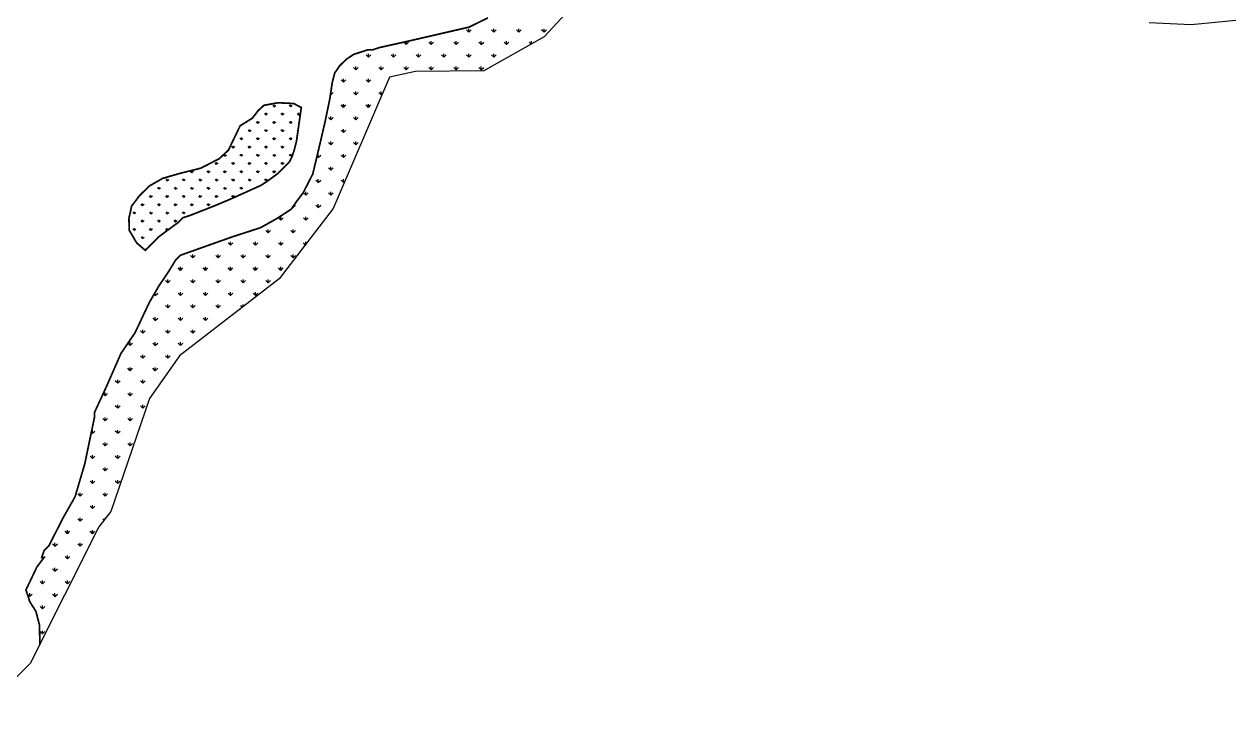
# Model space of a CAD drawing. Header units: metres. Extents: x 325786 to 333768, y 1808927 to 1815015.
# Drawn here: x 330284 to 332367, y 1809332 to 1810519 of the extents above; entities that cross this region are included whole.
import ezdxf

# ---------------------------------------------------------------- set-up
doc = ezdxf.new("R2010")
doc.units = ezdxf.units.M
doc.layers.add('MANGROOVES', color=112, linetype='Continuous')

msp = doc.modelspace()

# ---------------------------------------------------------------- linework, layer by layer
at = {"color": 3}
for points in [[(331250.4, 1810576.8), (331178, 1810497.7), (331074, 1810439.2), (330956.4, 1810438.1), (330912.1, 1810428.6), (330814.9, 1810202.9), (330722, 1810081.8), (330550.7, 1809949.5), (330499.1, 1809875.9), (330433.1, 1809681.9), (330412.3, 1809655.5), (330294.3, 1809420.5), (330205.8, 1809332.5)], [(332366.5, 1810525.7), (332290.1, 1810518.1), (332217.5, 1810521.9)]]:
    msp.add_lwpolyline(points, dxfattribs=at)
at = {"layer": 'MANGROOVES', "linetype": 'Continuous'}
for p, q in [((331048.2, 1810505.8), (331048.2, 1810511.6)), ((331091.3, 1810505.8), (331091.3, 1810511.6)), ((331134.4, 1810505.8), (331134.4, 1810511.6)), ((331177.5, 1810505.8), (331177.5, 1810511.6)), ((331048.2, 1810505.8), (331044.1, 1810509.9)), ((331048.2, 1810505.8), (331052.2, 1810509.9)), ((331091.3, 1810505.8), (331087.2, 1810509.9)), ((331091.3, 1810505.8), (331095.3, 1810509.9)), ((331134.4, 1810505.8), (331130.3, 1810509.9)), ((331134.4, 1810505.8), (331138.4, 1810509.9)), ((331177.5, 1810505.8), (331173.4, 1810509.9)), ((331177.5, 1810505.8), (331181.5, 1810509.9)), ((330940.4, 1810484.3), (330936.4, 1810488.3)), ((330940.4, 1810484.3), (330940.4, 1810489.4)), ((330940.4, 1810484.3), (330944.4, 1810488.3)), ((330983.5, 1810484.3), (330979.5, 1810488.3)), ((330983.5, 1810484.3), (330983.5, 1810490)), ((330983.5, 1810484.3), (330987.5, 1810488.3)), ((331026.6, 1810484.3), (331022.6, 1810488.3)), ((331026.6, 1810484.3), (331026.6, 1810490)), ((331026.6, 1810484.3), (331030.7, 1810488.3)), ((331069.7, 1810484.3), (331065.7, 1810488.3)), ((331069.7, 1810484.3), (331069.7, 1810490)), ((331069.7, 1810484.3), (331073.8, 1810488.3)), ((331112.8, 1810484.3), (331108.8, 1810488.3)), ((331112.8, 1810484.3), (331112.8, 1810490)), ((331112.8, 1810484.3), (331116.9, 1810488.3)), ((331155.3, 1810484.9), (331151.9, 1810488.3)), ((331155.9, 1810485.3), (331155.9, 1810490)), ((331158.2, 1810486.6), (331160, 1810488.3)), ((330875.7, 1810462.7), (330871.7, 1810466.8)), ((330875.7, 1810462.7), (330875.7, 1810468.5)), ((330875.7, 1810462.7), (330879.8, 1810466.8)), ((330918.8, 1810462.7), (330914.8, 1810466.8)), ((330918.8, 1810462.7), (330918.8, 1810468.5)), ((330918.8, 1810462.7), (330922.9, 1810466.8)), ((330962, 1810462.7), (330957.9, 1810466.8)), ((330962, 1810462.7), (330962, 1810468.5)), ((330962, 1810462.7), (330966, 1810466.8)), ((331005.1, 1810462.7), (331001, 1810466.8)), ((331005.1, 1810462.7), (331005.1, 1810468.5)), ((331005.1, 1810462.7), (331009.1, 1810466.8)), ((331048.2, 1810462.7), (331044.1, 1810466.8)), ((331048.2, 1810462.7), (331048.2, 1810468.5)), ((331048.2, 1810462.7), (331052.2, 1810466.8)), ((331091.3, 1810462.7), (331087.2, 1810466.8)), ((331091.3, 1810462.7), (331091.3, 1810468.5)), ((331091.3, 1810462.7), (331095.3, 1810466.8)), ((330854.2, 1810441.2), (330850.1, 1810445.2)), ((330854.2, 1810441.2), (330854.2, 1810446.9)), ((330854.2, 1810441.2), (330858.2, 1810445.2)), ((330897.3, 1810441.2), (330893.3, 1810445.2)), ((330897.3, 1810441.2), (330897.3, 1810446.9)), ((330897.3, 1810441.2), (330901.3, 1810445.2)), ((330940.4, 1810441.2), (330936.4, 1810445.2)), ((330940.4, 1810441.2), (330940.4, 1810446.9)), ((330940.4, 1810441.2), (330944.4, 1810445.2)), ((330983.5, 1810441.2), (330979.5, 1810445.2)), ((330983.5, 1810441.2), (330983.5, 1810446.9)), ((330983.5, 1810441.2), (330987.5, 1810445.2)), ((331026.6, 1810441.2), (331022.6, 1810445.2)), ((331026.6, 1810441.2), (331026.6, 1810446.9)), ((331026.6, 1810441.2), (331030.7, 1810445.2)), ((331069.7, 1810441.2), (331065.7, 1810445.2)), ((331069.7, 1810441.2), (331069.7, 1810446.9)), ((331069.7, 1810441.2), (331073.8, 1810445.2)), ((330832.6, 1810419.6), (330828.6, 1810423.7)), ((330832.6, 1810419.6), (330832.6, 1810425.3)), ((330832.6, 1810419.6), (330836.7, 1810423.7)), ((330875.7, 1810419.6), (330871.7, 1810423.7)), ((330875.7, 1810419.6), (330875.7, 1810425.3)), ((330875.7, 1810419.6), (330879.8, 1810423.7)), ((330811.1, 1810398.1), (330810.4, 1810398.7)), ((330811.1, 1810398.1), (330811.1, 1810403)), ((330811.1, 1810398.1), (330815.1, 1810402.1)), ((330854.2, 1810398.1), (330850.1, 1810402.1)), ((330854.2, 1810398.1), (330854.2, 1810403.8)), ((330854.2, 1810398.1), (330858.2, 1810402.1)), ((330897.3, 1810398.1), (330893.3, 1810402.1)), ((330897.3, 1810398.1), (330897.3, 1810403.8)), ((330897.3, 1810398.1), (330900.2, 1810401)), ((330699.7, 1810363.1), (330697, 1810365.7)), ((330699.7, 1810363.1), (330699.7, 1810366.8)), ((330699.7, 1810363.1), (330702.4, 1810365.7)), ((330713.8, 1810377.2), (330711.2, 1810379.9)), ((330713.8, 1810377.2), (330713.8, 1810381)), ((330713.8, 1810377.2), (330716.5, 1810379.9)), ((330728, 1810363.1), (330725.3, 1810365.7)), ((330728, 1810363.1), (330728, 1810366.8)), ((330728, 1810363.1), (330730.6, 1810365.7)), ((330742.1, 1810377.2), (330739.5, 1810379.9)), ((330742.1, 1810377.2), (330742.1, 1810381)), ((330742.1, 1810377.2), (330744.8, 1810379.9)), ((330756.3, 1810363.1), (330753.6, 1810365.7)), ((330756.3, 1810363.1), (330756.3, 1810366.8)), ((330832.6, 1810376.5), (330828.6, 1810380.6)), ((330832.6, 1810376.5), (330832.6, 1810382.2)), ((330832.6, 1810376.5), (330836.7, 1810380.6)), ((330875.7, 1810376.5), (330871.7, 1810380.6)), ((330875.7, 1810376.5), (330875.7, 1810382.2)), ((330875.7, 1810376.5), (330879.8, 1810380.6)), ((330685.6, 1810348.9), (330682.9, 1810351.6)), ((330685.6, 1810348.9), (330685.6, 1810352.7)), ((330685.6, 1810348.9), (330688.2, 1810351.6)), ((330713.8, 1810348.9), (330711.2, 1810351.6)), ((330713.8, 1810348.9), (330713.8, 1810352.7)), ((330713.8, 1810348.9), (330716.5, 1810351.6)), ((330742.1, 1810348.9), (330739.5, 1810351.6)), ((330742.1, 1810348.9), (330742.1, 1810352.7)), ((330742.1, 1810348.9), (330744.8, 1810351.6)), ((330756.3, 1810363.1), (330758.7, 1810365.5)), ((330811.1, 1810355), (330807, 1810359)), ((330811.1, 1810355), (330811.1, 1810360.7)), ((330811.1, 1810355), (330815.1, 1810359)), ((330854.2, 1810355), (330850.1, 1810359)), ((330854.2, 1810355), (330854.2, 1810360.7)), ((330854.2, 1810355), (330858.2, 1810359)), ((330657.3, 1810320.6), (330657.3, 1810324.4)), ((330671.4, 1810334.8), (330668.8, 1810337.4)), ((330671.4, 1810334.8), (330671.4, 1810338.5)), ((330671.4, 1810334.8), (330674.1, 1810337.4)), ((330685.6, 1810320.6), (330685.6, 1810324.4)), ((330699.7, 1810334.8), (330697, 1810337.4)), ((330699.7, 1810334.8), (330699.7, 1810338.5)), ((330699.7, 1810334.8), (330702.4, 1810337.4)), ((330713.8, 1810320.6), (330713.8, 1810324.4)), ((330728, 1810334.8), (330725.3, 1810337.4)), ((330728, 1810334.8), (330728, 1810338.5)), ((330728, 1810334.8), (330730.6, 1810337.4)), ((330742.1, 1810320.6), (330742.1, 1810324.4)), ((330754.6, 1810336.4), (330753.6, 1810337.4)), ((330832.6, 1810333.4), (330828.6, 1810337.5)), ((330832.6, 1810333.4), (330832.6, 1810339.1)), ((330832.6, 1810333.4), (330836.7, 1810337.5)), ((330872.5, 1810336.6), (330871.7, 1810337.5)), ((330643.1, 1810306.5), (330640.5, 1810309.1)), ((330643.1, 1810306.5), (330643.1, 1810310.2)), ((330643.1, 1810306.5), (330645.8, 1810309.1)), ((330657.3, 1810320.6), (330654.6, 1810323.3)), ((330657.3, 1810320.6), (330659.9, 1810323.3)), ((330671.4, 1810306.5), (330668.8, 1810309.1)), ((330671.4, 1810306.5), (330671.4, 1810310.2)), ((330671.4, 1810306.5), (330674.1, 1810309.1)), ((330685.6, 1810320.6), (330682.9, 1810323.3)), ((330685.6, 1810320.6), (330688.2, 1810323.3)), ((330699.7, 1810306.5), (330697, 1810309.1)), ((330699.7, 1810306.5), (330699.7, 1810310.2)), ((330699.7, 1810306.5), (330702.4, 1810309.1)), ((330713.8, 1810320.6), (330711.2, 1810323.3)), ((330713.8, 1810320.6), (330716.5, 1810323.3)), ((330728, 1810306.5), (330725.3, 1810309.1)), ((330728, 1810306.5), (330728, 1810310.2)), ((330728, 1810306.5), (330730.6, 1810309.1)), ((330742.1, 1810320.6), (330739.5, 1810323.3)), ((330742.1, 1810320.6), (330744.8, 1810323.3)), ((330811.1, 1810311.9), (330807, 1810315.9)), ((330811.1, 1810311.9), (330811.1, 1810317.6)), ((330811.1, 1810311.9), (330815.1, 1810315.9)), ((330854.2, 1810311.9), (330850.1, 1810315.9)), ((330854.2, 1810311.9), (330854.2, 1810317.6)), ((330854.2, 1810311.9), (330858.2, 1810315.9)), ((330629, 1810292.4), (330626.4, 1810294.9)), ((330629, 1810292.4), (330629, 1810296.1)), ((330629, 1810292.4), (330631.6, 1810295)), ((330657.3, 1810292.4), (330654.6, 1810295)), ((330657.3, 1810292.4), (330657.3, 1810296.1)), ((330657.3, 1810292.4), (330659.9, 1810295)), ((330685.6, 1810292.4), (330682.9, 1810295)), ((330685.6, 1810292.4), (330685.6, 1810296.1)), ((330685.6, 1810292.4), (330688.2, 1810295)), ((330713.8, 1810292.4), (330711.2, 1810295)), ((330713.8, 1810292.4), (330713.8, 1810296.1)), ((330713.8, 1810292.4), (330716.5, 1810295)), ((330742.1, 1810292.4), (330739.5, 1810295)), ((330742.1, 1810292.4), (330742.1, 1810296.1)), ((330742.1, 1810292.4), (330744.8, 1810295)), ((330789.5, 1810290.3), (330787.3, 1810292.6)), ((330789.5, 1810290.3), (330789.5, 1810296)), ((330789.5, 1810290.3), (330793.6, 1810294.4)), ((330832.6, 1810290.3), (330828.6, 1810294.4)), ((330832.6, 1810290.3), (330832.6, 1810296)), ((330832.6, 1810290.3), (330836.7, 1810294.4)), ((330572.4, 1810264.1), (330569.8, 1810266.7)), ((330572.4, 1810264.1), (330572.4, 1810267.8)), ((330572.4, 1810264.1), (330575.1, 1810266.7)), ((330600.7, 1810264.1), (330598.1, 1810266.7)), ((330600.7, 1810264.1), (330600.7, 1810267.8)), ((330600.7, 1810264.1), (330603.4, 1810266.7)), ((330614.8, 1810278.2), (330612.2, 1810280.9)), ((330614.8, 1810278.2), (330614.8, 1810282)), ((330614.8, 1810278.2), (330617.5, 1810280.9)), ((330629, 1810264.1), (330626.3, 1810266.7)), ((330629, 1810264.1), (330629, 1810267.8)), ((330629, 1810264.1), (330631.6, 1810266.7)), ((330643.1, 1810278.2), (330640.5, 1810280.9)), ((330643.1, 1810278.2), (330643.1, 1810282)), ((330643.1, 1810278.2), (330645.8, 1810280.9)), ((330657.3, 1810264.1), (330654.6, 1810266.7)), ((330657.3, 1810264.1), (330657.3, 1810267.8)), ((330657.3, 1810264.1), (330659.9, 1810266.7)), ((330671.4, 1810278.2), (330668.8, 1810280.9)), ((330671.4, 1810278.2), (330671.4, 1810282)), ((330671.4, 1810278.2), (330674.1, 1810280.9)), ((330685.6, 1810264.1), (330682.9, 1810266.7)), ((330685.6, 1810264.1), (330685.6, 1810267.8)), ((330685.6, 1810264.1), (330688.2, 1810266.7)), ((330699.7, 1810278.2), (330697, 1810280.9)), ((330699.7, 1810278.2), (330699.7, 1810282)), ((330699.7, 1810278.2), (330702.4, 1810280.9)), ((330713.8, 1810264.1), (330711.2, 1810266.7)), ((330713.8, 1810264.1), (330713.8, 1810267.8)), ((330713.8, 1810264.1), (330716.5, 1810266.7)), ((330728, 1810278.2), (330725.3, 1810280.9)), ((330728, 1810278.2), (330728, 1810282)), ((330728, 1810278.2), (330730.6, 1810280.9)), ((330811.1, 1810268.8), (330807, 1810272.8)), ((330811.1, 1810268.8), (330811.1, 1810274.5)), ((330811.1, 1810268.8), (330815.1, 1810272.8)), ((330530, 1810249.9), (330527.3, 1810252.6)), ((330530, 1810249.9), (330530, 1810253.7)), ((330530, 1810249.9), (330532.6, 1810252.6)), ((330558.3, 1810249.9), (330555.6, 1810252.6)), ((330558.3, 1810249.9), (330558.3, 1810253.7)), ((330558.3, 1810249.9), (330560.9, 1810252.6)), ((330586.6, 1810249.9), (330583.9, 1810252.6)), ((330586.6, 1810249.9), (330586.6, 1810253.7)), ((330586.6, 1810249.9), (330589.2, 1810252.6)), ((330614.8, 1810249.9), (330612.2, 1810252.6)), ((330614.8, 1810249.9), (330614.8, 1810253.7)), ((330614.8, 1810249.9), (330617.5, 1810252.6)), ((330643.1, 1810249.9), (330640.5, 1810252.6)), ((330643.1, 1810249.9), (330643.1, 1810253.7)), ((330643.1, 1810249.9), (330645.8, 1810252.6)), ((330671.4, 1810249.9), (330668.8, 1810252.6)), ((330671.4, 1810249.9), (330671.4, 1810253.7)), ((330671.4, 1810249.9), (330674.1, 1810252.6)), ((330699.7, 1810249.9), (330697, 1810252.6)), ((330699.7, 1810249.9), (330699.7, 1810253.7)), ((330699.7, 1810249.9), (330702.4, 1810252.6)), ((330789.5, 1810247.2), (330785.5, 1810251.3)), ((330789.5, 1810247.2), (330789.5, 1810252.9)), ((330789.5, 1810247.2), (330793.6, 1810251.3)), ((330832.6, 1810247.2), (330828.6, 1810251.3)), ((330832.6, 1810247.2), (330832.6, 1810252.9)), ((330832.6, 1810247.2), (330835.1, 1810249.6)), ((330501.7, 1810221.6), (330499.1, 1810224.3)), ((330501.7, 1810221.6), (330501.7, 1810225.4)), ((330501.7, 1810221.6), (330504.4, 1810224.3)), ((330515.9, 1810235.8), (330513.2, 1810238.4)), ((330515.9, 1810235.8), (330515.9, 1810239.5)), ((330515.9, 1810235.8), (330518.5, 1810238.4)), ((330530, 1810221.6), (330527.3, 1810224.3)), ((330530, 1810221.6), (330530, 1810225.4)), ((330530, 1810221.6), (330532.6, 1810224.3)), ((330544.1, 1810235.8), (330541.5, 1810238.4)), ((330544.1, 1810235.8), (330544.1, 1810239.5)), ((330544.1, 1810235.8), (330546.8, 1810238.4)), ((330558.3, 1810221.6), (330555.6, 1810224.3)), ((330558.3, 1810221.6), (330558.3, 1810225.4)), ((330558.3, 1810221.6), (330560.9, 1810224.3)), ((330572.4, 1810235.8), (330569.8, 1810238.4)), ((330572.4, 1810235.8), (330572.4, 1810239.5)), ((330572.4, 1810235.8), (330575.1, 1810238.4)), ((330586.6, 1810221.6), (330583.9, 1810224.3)), ((330586.6, 1810221.6), (330586.6, 1810225.4)), ((330586.6, 1810221.6), (330589.2, 1810224.3)), ((330600.7, 1810235.8), (330598.1, 1810238.4)), ((330600.7, 1810235.8), (330600.7, 1810239.5)), ((330600.7, 1810235.8), (330603.4, 1810238.4)), ((330614.8, 1810221.6), (330612.2, 1810224.3)), ((330614.8, 1810221.6), (330614.8, 1810225.4)), ((330614.8, 1810221.6), (330617.5, 1810224.3)), ((330629, 1810235.8), (330626.3, 1810238.4)), ((330629, 1810235.8), (330629, 1810239.5)), ((330629, 1810235.8), (330631.6, 1810238.4)), ((330643.1, 1810221.6), (330640.5, 1810224.3)), ((330643.1, 1810221.6), (330643.1, 1810225.4)), ((330643.1, 1810221.6), (330645.8, 1810224.3)), ((330657.3, 1810235.8), (330654.6, 1810238.4)), ((330657.3, 1810235.8), (330657.3, 1810239.5)), ((330657.3, 1810235.8), (330659.9, 1810238.4)), ((330768, 1810225.7), (330763.9, 1810229.7)), ((330768, 1810225.7), (330768, 1810231.4)), ((330768, 1810225.7), (330772, 1810229.7)), ((330811.1, 1810225.7), (330807, 1810229.7)), ((330811.1, 1810225.7), (330811.1, 1810231.4)), ((330811.1, 1810225.7), (330815.1, 1810229.7)), ((330487.6, 1810207.5), (330484.9, 1810210.2)), ((330487.6, 1810207.5), (330487.6, 1810211.3)), ((330487.6, 1810207.5), (330490.2, 1810210.2)), ((330515.9, 1810207.5), (330513.2, 1810210.2)), ((330515.9, 1810207.5), (330515.9, 1810211.3)), ((330515.9, 1810207.5), (330518.5, 1810210.2)), ((330544.1, 1810207.5), (330541.5, 1810210.2)), ((330544.1, 1810207.5), (330544.1, 1810211.3)), ((330544.1, 1810207.5), (330546.8, 1810210.2)), ((330572.4, 1810207.5), (330569.8, 1810210.2)), ((330572.4, 1810207.5), (330572.4, 1810211.3)), ((330572.4, 1810207.5), (330575.1, 1810210.2)), ((330600.7, 1810207.5), (330598.1, 1810210.2)), ((330600.7, 1810207.5), (330600.7, 1810211.3)), ((330600.7, 1810207.5), (330603.4, 1810210.2)), ((330746.4, 1810204.1), (330745.5, 1810205.1)), ((330746.4, 1810204.1), (330750.5, 1810208.1)), ((330746.4, 1810204.1), (330746.4, 1810206.5)), ((330789.5, 1810204.1), (330785.5, 1810208.1)), ((330789.5, 1810204.1), (330789.5, 1810209.8)), ((330789.5, 1810204.1), (330793.6, 1810208.1)), ((330473.4, 1810193.4), (330470.8, 1810196)), ((330473.4, 1810193.4), (330473.4, 1810197.1)), ((330473.4, 1810193.4), (330476.1, 1810196)), ((330487.6, 1810179.2), (330484.9, 1810181.9)), ((330487.6, 1810179.2), (330487.6, 1810183)), ((330487.6, 1810179.2), (330490.2, 1810181.9)), ((330501.7, 1810193.4), (330499.1, 1810196)), ((330501.7, 1810193.4), (330501.7, 1810197.1)), ((330501.7, 1810193.4), (330504.4, 1810196)), ((330515.9, 1810179.2), (330513.2, 1810181.9)), ((330515.9, 1810179.2), (330515.9, 1810183)), ((330515.9, 1810179.2), (330518.5, 1810181.9)), ((330530, 1810193.4), (330527.3, 1810196)), ((330530, 1810193.4), (330530, 1810197.1)), ((330530, 1810193.4), (330532.6, 1810196)), ((330544.1, 1810179.2), (330541.5, 1810181.9)), ((330544.1, 1810179.2), (330544.1, 1810183)), ((330544.1, 1810179.2), (330546.8, 1810181.9)), ((330558.3, 1810193.4), (330555.6, 1810196)), ((330558.3, 1810193.4), (330558.3, 1810197.1)), ((330558.3, 1810193.4), (330560.9, 1810196)), ((330724.9, 1810182.6), (330720.8, 1810186.6)), ((330724.9, 1810182.6), (330724.9, 1810188.3)), ((330724.9, 1810182.6), (330728.9, 1810186.6)), ((330768, 1810182.6), (330763.9, 1810186.6)), ((330768, 1810182.6), (330768, 1810188.3)), ((330768, 1810182.6), (330772, 1810186.6)), ((330473.4, 1810165.1), (330470.8, 1810167.7)), ((330473.4, 1810165.1), (330473.4, 1810168.8)), ((330473.4, 1810165.1), (330476.1, 1810167.7)), ((330501.7, 1810165.1), (330499.1, 1810167.7)), ((330501.7, 1810165.1), (330501.7, 1810168.8)), ((330501.7, 1810165.1), (330504.4, 1810167.7)), ((330530, 1810165.1), (330527.3, 1810167.7)), ((330530, 1810165.1), (330530, 1810168.8)), ((330530, 1810165.1), (330532.6, 1810167.7)), ((330703.3, 1810161), (330699.3, 1810165)), ((330703.3, 1810161), (330703.3, 1810166.7)), ((330703.3, 1810161), (330707.4, 1810165)), ((330746.4, 1810161), (330742.4, 1810165)), ((330746.4, 1810161), (330746.4, 1810166.7)), ((330746.4, 1810161), (330750.5, 1810165)), ((330785.7, 1810164.8), (330785.5, 1810165)), ((330487.6, 1810150.9), (330484.9, 1810153.6)), ((330487.6, 1810150.9), (330487.6, 1810154.7)), ((330487.6, 1810150.9), (330490.2, 1810153.6)), ((330499.9, 1810138.6), (330499.1, 1810139.4)), ((330501.7, 1810140.4), (330501.7, 1810140.5)), ((330514.2, 1810152.6), (330513.2, 1810153.6)), ((330515.9, 1810154.3), (330515.9, 1810154.7)), ((330638.7, 1810139.4), (330634.6, 1810143.5)), ((330638.7, 1810139.4), (330638.7, 1810145.2)), ((330638.7, 1810139.4), (330642.7, 1810143.5)), ((330681.8, 1810139.4), (330677.7, 1810143.5)), ((330681.8, 1810139.4), (330681.8, 1810145.2)), ((330681.8, 1810139.4), (330685.8, 1810143.5)), ((330724.9, 1810139.4), (330720.8, 1810143.5)), ((330724.9, 1810139.4), (330724.9, 1810145.2)), ((330724.9, 1810139.4), (330728.9, 1810143.5)), ((330767, 1810140.4), (330763.9, 1810143.5)), ((330768, 1810141.7), (330768, 1810145.2)), ((330574, 1810117.9), (330570, 1810121.9)), ((330574, 1810117.9), (330574, 1810123.6)), ((330574, 1810117.9), (330578, 1810121.9)), ((330617.1, 1810117.9), (330613.1, 1810121.9)), ((330617.1, 1810117.9), (330617.1, 1810123.6)), ((330617.1, 1810117.9), (330621.2, 1810121.9)), ((330660.2, 1810117.9), (330656.2, 1810121.9)), ((330660.2, 1810117.9), (330660.2, 1810123.6)), ((330660.2, 1810117.9), (330664.3, 1810121.9)), ((330703.3, 1810117.9), (330699.3, 1810121.9)), ((330703.3, 1810117.9), (330703.3, 1810123.6)), ((330703.3, 1810117.9), (330707.4, 1810121.9)), ((330746.4, 1810117.9), (330742.4, 1810121.9)), ((330746.4, 1810117.9), (330746.4, 1810123.6)), ((330746.4, 1810117.9), (330750.5, 1810121.9)), ((330552.5, 1810096.3), (330548.4, 1810100.4)), ((330552.5, 1810096.3), (330552.5, 1810102.1)), ((330552.5, 1810096.3), (330556.5, 1810100.4)), ((330595.6, 1810096.3), (330591.5, 1810100.4)), ((330595.6, 1810096.3), (330595.6, 1810102.1)), ((330595.6, 1810096.3), (330599.6, 1810100.4)), ((330638.7, 1810096.3), (330634.6, 1810100.4)), ((330638.7, 1810096.3), (330638.7, 1810102.1)), ((330638.7, 1810096.3), (330642.7, 1810100.4)), ((330681.8, 1810096.3), (330677.7, 1810100.4)), ((330681.8, 1810096.3), (330681.8, 1810102.1)), ((330681.8, 1810096.3), (330685.8, 1810100.4)), ((330724.9, 1810096.3), (330720.8, 1810100.4)), ((330724.9, 1810096.3), (330724.9, 1810102.1)), ((330724.9, 1810096.3), (330728.9, 1810100.4)), ((330530.9, 1810074.8), (330526.9, 1810078.8)), ((330530.9, 1810074.8), (330530.9, 1810080.5)), ((330530.9, 1810074.8), (330534.9, 1810078.8)), ((330574, 1810074.8), (330570, 1810078.8)), ((330574, 1810074.8), (330574, 1810080.5)), ((330574, 1810074.8), (330578, 1810078.8)), ((330617.1, 1810074.8), (330613.1, 1810078.8)), ((330617.1, 1810074.8), (330617.1, 1810080.5)), ((330617.1, 1810074.8), (330621.2, 1810078.8)), ((330660.2, 1810074.8), (330656.2, 1810078.8)), ((330660.2, 1810074.8), (330660.2, 1810080.5)), ((330660.2, 1810074.8), (330664.3, 1810078.8)), ((330703.3, 1810074.8), (330699.3, 1810078.8)), ((330703.3, 1810074.8), (330703.3, 1810080.5)), ((330703.3, 1810074.8), (330707.4, 1810078.8)), ((330509.3, 1810053.2), (330507.3, 1810055.3)), ((330509.3, 1810053.2), (330509.3, 1810058.9)), ((330509.3, 1810053.2), (330513.4, 1810057.3)), ((330552.5, 1810053.2), (330548.4, 1810057.3)), ((330552.5, 1810053.2), (330552.5, 1810059)), ((330552.5, 1810053.2), (330556.5, 1810057.3)), ((330595.6, 1810053.2), (330591.5, 1810057.3)), ((330595.6, 1810053.2), (330595.6, 1810059)), ((330595.6, 1810053.2), (330599.6, 1810057.3)), ((330638.7, 1810053.2), (330634.6, 1810057.3)), ((330638.7, 1810053.2), (330638.7, 1810059)), ((330638.7, 1810053.2), (330642.7, 1810057.3)), ((330681.8, 1810053.2), (330677.7, 1810057.3)), ((330681.8, 1810053.2), (330681.8, 1810059)), ((330681.8, 1810053.2), (330685.8, 1810057.3)), ((330530.9, 1810031.7), (330526.9, 1810035.7)), ((330530.9, 1810031.7), (330530.9, 1810037.4)), ((330530.9, 1810031.7), (330534.9, 1810035.7)), ((330574, 1810031.7), (330570, 1810035.7)), ((330574, 1810031.7), (330574, 1810037.4)), ((330574, 1810031.7), (330578, 1810035.7)), ((330617.1, 1810031.7), (330613.1, 1810035.7)), ((330617.1, 1810031.7), (330617.1, 1810037.4)), ((330617.1, 1810031.7), (330621.2, 1810035.7)), ((330658.8, 1810033.1), (330656.2, 1810035.7)), ((330660.2, 1810034.1), (330660.2, 1810037.4)), ((330509.3, 1810010.1), (330505.3, 1810014.2)), ((330509.3, 1810010.1), (330509.3, 1810015.8)), ((330509.3, 1810010.1), (330513.4, 1810014.2)), ((330552.5, 1810010.1), (330548.4, 1810014.2)), ((330552.5, 1810010.1), (330552.5, 1810015.8)), ((330552.5, 1810010.1), (330556.5, 1810014.2)), ((330595.6, 1810010.1), (330591.5, 1810014.2)), ((330595.6, 1810010.1), (330595.6, 1810015.8)), ((330595.6, 1810010.1), (330599.6, 1810014.2)), ((330487.8, 1809988.6), (330483.8, 1809992.6)), ((330487.8, 1809988.6), (330487.8, 1809994.3)), ((330487.8, 1809988.6), (330491.8, 1809992.6)), ((330530.9, 1809988.6), (330526.9, 1809992.6)), ((330530.9, 1809988.6), (330530.9, 1809994.3)), ((330530.9, 1809988.6), (330534.9, 1809992.6)), ((330574, 1809988.6), (330570, 1809992.6)), ((330574, 1809988.6), (330574, 1809994.3)), ((330574, 1809988.6), (330578, 1809992.6)), ((330466.2, 1809967), (330462.2, 1809971)), ((330466.2, 1809967), (330466.2, 1809972.7)), ((330466.2, 1809967), (330470.3, 1809971.1)), ((330509.3, 1809967), (330505.3, 1809971.1)), ((330509.3, 1809967), (330509.3, 1809972.7)), ((330509.3, 1809967), (330513.4, 1809971.1)), ((330552.5, 1809967), (330548.4, 1809971.1)), ((330552.5, 1809967), (330552.5, 1809972.7)), ((330552.5, 1809967), (330556.5, 1809971.1)), ((330448.4, 1809949.2), (330448.7, 1809949.5)), ((330487.8, 1809945.5), (330483.8, 1809949.5)), ((330487.8, 1809945.5), (330487.8, 1809951.2)), ((330487.8, 1809945.5), (330491.8, 1809949.5)), ((330530.9, 1809945.5), (330526.9, 1809949.5)), ((330530.9, 1809945.5), (330530.9, 1809951.2)), ((330530.9, 1809945.5), (330534.9, 1809949.5)), ((330466.2, 1809923.9), (330466.2, 1809929.6)), ((330509.3, 1809923.9), (330509.3, 1809929.6)), ((330444.7, 1809902.4), (330444.7, 1809908.1)), ((330466.2, 1809923.9), (330462.2, 1809928)), ((330466.2, 1809923.9), (330470.3, 1809928)), ((330487.8, 1809902.4), (330487.8, 1809908.1)), ((330509.3, 1809923.9), (330505.3, 1809928)), ((330509.3, 1809923.9), (330513.4, 1809928)), ((330444.7, 1809902.4), (330440.6, 1809906.4)), ((330444.7, 1809902.4), (330448.7, 1809906.4)), ((330487.8, 1809902.4), (330483.8, 1809906.4)), ((330487.8, 1809902.4), (330491.8, 1809906.4)), ((330423.1, 1809880.8), (330419.7, 1809884.3)), ((330423.1, 1809880.8), (330423.1, 1809886.5)), ((330423.1, 1809880.8), (330427.2, 1809884.9)), ((330466.2, 1809880.8), (330462.2, 1809884.9)), ((330466.2, 1809880.8), (330466.2, 1809886.5)), ((330466.2, 1809880.8), (330470.3, 1809884.9)), ((330505.4, 1809884.8), (330505.3, 1809884.9)), ((330444.7, 1809859.3), (330440.6, 1809863.3)), ((330444.7, 1809859.3), (330444.7, 1809865)), ((330444.7, 1809859.3), (330448.7, 1809863.3)), ((330487.8, 1809859.3), (330483.8, 1809863.3)), ((330487.8, 1809859.3), (330487.8, 1809865)), ((330487.8, 1809859.3), (330491.8, 1809863.3)), ((330423.1, 1809837.7), (330419.1, 1809841.8)), ((330423.1, 1809837.7), (330423.1, 1809843.4)), ((330423.1, 1809837.7), (330427.2, 1809841.8)), ((330466.2, 1809837.7), (330462.2, 1809841.8)), ((330466.2, 1809837.7), (330466.2, 1809843.4)), ((330466.2, 1809837.7), (330470.3, 1809841.8)), ((330401.6, 1809816.2), (330399.4, 1809818.3)), ((330401.6, 1809816.2), (330401.6, 1809821.9)), ((330401.6, 1809816.2), (330405.6, 1809820.2)), ((330444.7, 1809816.2), (330440.6, 1809820.2)), ((330444.7, 1809816.2), (330444.7, 1809821.9)), ((330444.7, 1809816.2), (330448.7, 1809820.2)), ((330423.1, 1809794.6), (330419.1, 1809798.6)), ((330423.1, 1809794.6), (330423.1, 1809800.3)), ((330423.1, 1809794.6), (330427.2, 1809798.6)), ((330466.2, 1809794.6), (330462.2, 1809798.6)), ((330466.2, 1809794.6), (330466.2, 1809800.3)), ((330466.2, 1809794.6), (330470.3, 1809798.6)), ((330401.6, 1809773.1), (330397.5, 1809777.1)), ((330401.6, 1809773.1), (330401.6, 1809778.8)), ((330401.6, 1809773.1), (330405.6, 1809777.1)), ((330444.7, 1809773.1), (330440.6, 1809777.1)), ((330444.7, 1809773.1), (330444.7, 1809778.8)), ((330444.7, 1809773.1), (330448.7, 1809777.1)), ((330423.1, 1809751.5), (330419.1, 1809755.5)), ((330423.1, 1809751.5), (330423.1, 1809757.2)), ((330423.1, 1809751.5), (330427.2, 1809755.5)), ((330401.6, 1809730), (330397.5, 1809734)), ((330401.6, 1809730), (330401.6, 1809735.7)), ((330401.6, 1809730), (330405.6, 1809734)), ((330444.7, 1809730), (330440.6, 1809734)), ((330444.7, 1809730), (330444.7, 1809735.7)), ((330444.7, 1809730), (330448.7, 1809734)), ((330380, 1809708.4), (330376, 1809712.4)), ((330380, 1809708.4), (330380, 1809714.1)), ((330380, 1809708.4), (330384.1, 1809712.4)), ((330423.1, 1809708.4), (330419.1, 1809712.4)), ((330423.1, 1809708.4), (330423.1, 1809714.1)), ((330423.1, 1809708.4), (330427.2, 1809712.4)), ((330361.7, 1809690), (330362.5, 1809690.9)), ((330401.6, 1809686.8), (330397.5, 1809690.9)), ((330401.6, 1809686.8), (330401.6, 1809692.6)), ((330401.6, 1809686.8), (330405.6, 1809690.9)), ((330380, 1809665.3), (330376, 1809669.3)), ((330380, 1809665.3), (330380, 1809671)), ((330380, 1809665.3), (330384.1, 1809669.3)), ((330421.4, 1809667), (330419.1, 1809669.3)), ((330423.1, 1809669.2), (330423.1, 1809671)), ((330358.5, 1809643.7), (330354.4, 1809647.8)), ((330358.5, 1809643.7), (330358.5, 1809649.5)), ((330358.5, 1809643.7), (330362.5, 1809647.8)), ((330401.6, 1809643.7), (330397.5, 1809647.8)), ((330401.6, 1809643.7), (330401.6, 1809649.5)), ((330401.6, 1809643.7), (330405.6, 1809647.8)), ((330336.9, 1809622.2), (330332.9, 1809626.2)), ((330336.9, 1809622.2), (330336.9, 1809627.9)), ((330336.9, 1809622.2), (330341, 1809626.2)), ((330380, 1809622.2), (330376, 1809626.2)), ((330380, 1809622.2), (330380, 1809627.9)), ((330380, 1809622.2), (330384.1, 1809626.2)), ((330315.4, 1809602.8), (330315.4, 1809606.3)), ((330317.5, 1809602.7), (330319.4, 1809604.7)), ((330358.5, 1809600.6), (330354.4, 1809604.7)), ((330358.5, 1809600.6), (330358.5, 1809606.3)), ((330358.5, 1809600.6), (330362.5, 1809604.7)), ((330336.9, 1809579.1), (330332.9, 1809583.1)), ((330336.9, 1809579.1), (330336.9, 1809584.8)), ((330336.9, 1809579.1), (330341, 1809583.1)), ((330376, 1809583.1), (330376, 1809583.1)), ((330315.4, 1809557.5), (330311.3, 1809561.6)), ((330315.4, 1809557.5), (330315.4, 1809563.2)), ((330315.4, 1809557.5), (330319.4, 1809561.6)), ((330358.5, 1809557.5), (330354.4, 1809561.6)), ((330358.5, 1809557.5), (330358.5, 1809563.2)), ((330358.5, 1809557.5), (330362.5, 1809561.6)), ((330293.8, 1809536), (330289.8, 1809540)), ((330293.8, 1809536), (330293.8, 1809541.7)), ((330293.8, 1809536), (330297.9, 1809540)), ((330336.9, 1809536), (330332.9, 1809540)), ((330336.9, 1809536), (330336.9, 1809541.7)), ((330336.9, 1809536), (330341, 1809540)), ((330315.4, 1809514.4), (330311.3, 1809518.5)), ((330315.4, 1809514.4), (330315.4, 1809520.1)), ((330315.4, 1809514.4), (330319.4, 1809518.5)), ((330315.4, 1809471.3), (330311.3, 1809475.4)), ((330315.4, 1809471.3), (330315.4, 1809477)), ((330315.4, 1809471.3), (330319.4, 1809475.4))]:
    msp.add_line(p, q, dxfattribs=at)
at = {"layer": 'MANGROOVES', "const_width": 2.98, "flags": 128}
for points in [[(331081.1, 1810530.3), (331048.7, 1810514.4), (330947.5, 1810491), (330894.8, 1810479.3), (330882.7, 1810475.3), (330874.6, 1810475.4), (330850.3, 1810467.5), (330838.1, 1810459.5), (330825.9, 1810447.5), (330817.7, 1810435.4), (330813.5, 1810419.3), (330809.3, 1810391), (330800.9, 1810350.7), (330792.5, 1810314.4), (330780, 1810261.9), (330763.5, 1810229.7), (330751.3, 1810213.6), (330743.1, 1810201.6), (330718.7, 1810185.6), (330690.3, 1810169.7), (330641.7, 1810153.9), (330552.6, 1810122.3), (330544.4, 1810114.2), (330532.1, 1810094.1), (330515.8, 1810070), (330499.4, 1810041.8), (330474.7, 1809989.5), (330450.2, 1809953.3), (330425.5, 1809896.9), (330405, 1809852.6), (330404.9, 1809844.5), (330388.1, 1809763.8), (330371.5, 1809707.4), (330351, 1809671.2), (330326.4, 1809622.9), (330322.3, 1809618.9), (330318.2, 1809614.9), (330314.1, 1809602.8), (330318.1, 1809602.7), (330305.9, 1809586.7), (330287, 1809547.1), (330293.7, 1809526.5), (330304, 1809510.5), (330310.2, 1809486.9), (330311, 1809452.1)], [(330609.8, 1810206.7), (330638.2, 1810218.6), (330690.9, 1810242.4), (330703.1, 1810250.4), (330719.4, 1810262.4), (330739.7, 1810282.4), (330743.8, 1810290.5), (330748, 1810302.6), (330752.1, 1810318.7), (330760.3, 1810376.2), (330747.4, 1810383), (330720.7, 1810384.4), (330696.1, 1810380), (330686, 1810370.8), (330676.3, 1810358), (330655.1, 1810344.7), (330635, 1810302.9), (330619.3, 1810288.3), (330587.6, 1810272), (330552.1, 1810263.1), (330521.9, 1810254.4), (330499.3, 1810241.4), (330482.6, 1810225.2), (330468.7, 1810206.9), (330464, 1810186), (330464.5, 1810165.2), (330477.5, 1810143.2), (330492, 1810130.8), (330500.2, 1810138.8), (330516.5, 1810154.9), (330532.7, 1810166.9), (330549, 1810178.9), (330557.1, 1810186.9), (330569.3, 1810190.8)]]:
    msp.add_lwpolyline(points, dxfattribs=at)
at = {"layer": 'MANGROOVES', "const_width": 2.98}
msp.add_lwpolyline([(330609.8, 1810206.7), (330569.3, 1810190.8)], dxfattribs=at)

doc.saveas('drawing.dxf')
